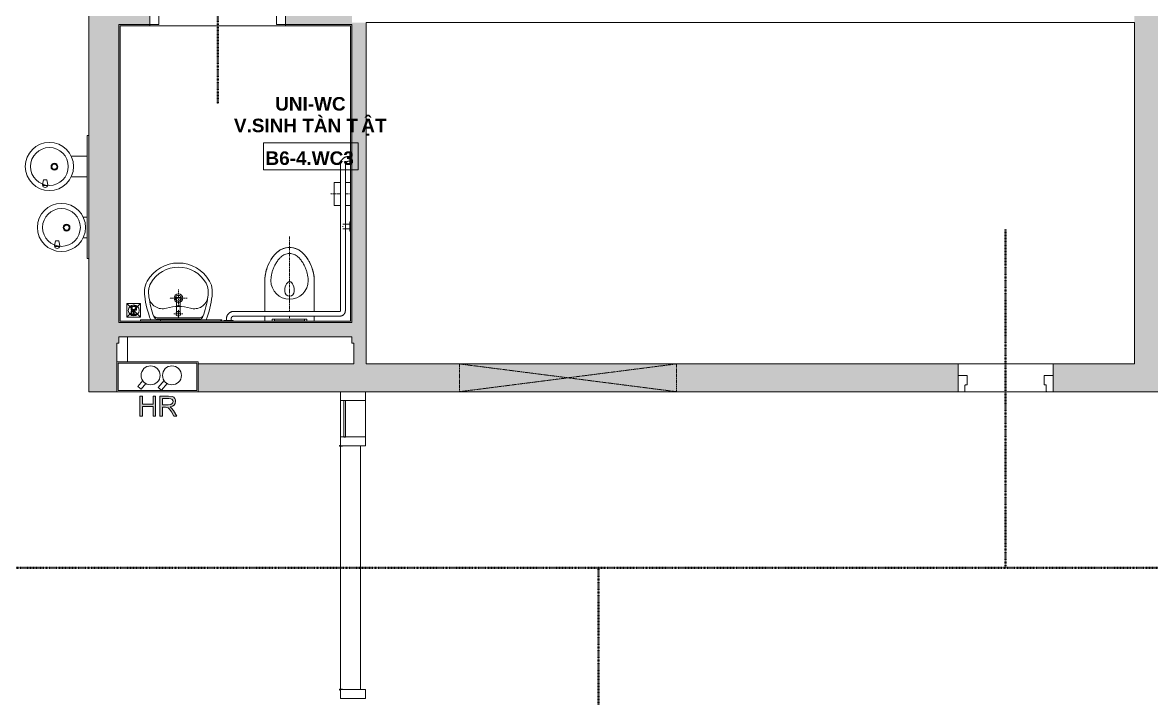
# Model space of a CAD drawing. Header units: millimetres. Extents: x -32790 to 17860, y 16874 to 75497.
# Drawn here: x -3865 to 4466, y 66447 to 71437 of the extents above; entities that cross this region are included whole.
import ezdxf

# ---------------------------------------------------------------- set-up
doc = ezdxf.new("R2010")
doc.units = ezdxf.units.MM
doc.linetypes.add('Dash', pattern=[6.35, 3.175, -3.175])
doc.linetypes.add('dash 1-1', pattern=[2, 1, -1])
for name, color, linetype, lineweight in [('A-AREA-IDEN', 2, 'Continuous', 9), ('A-DETL', 90, 'Continuous', 5), ('A-DETL-MBND', 5, 'Continuous', 5), ('A-DOOR', 31, 'Continuous', 5), ('A-DOOR-FRAM', 31, 'Continuous', 5), ('A-FLOR', 192, 'Continuous', 5), ('A-GLAZ', 151, 'Continuous', 5), ('A-GLAZ-CURT', 52, 'Continuous', 5), ('A-GLAZ-CWMG', 51, 'Continuous', 5), ('A-GLAZ-HDLN', 1, 'Dash', 5), ('A-WALL', 113, 'Continuous', 5), ('A-WALL-PATT', 111, 'Continuous', 5), ('P-SANR-FIXT', 6, 'Continuous', 5), ('P-SANR-FIXT-HDLN', 131, 'Dash', 5)]:
    doc.layers.add(name, color=color, linetype=linetype, lineweight=lineweight)
doc.styles.add('Arial_B', font='arialbd.ttf', dxfattribs={"height": 100})
doc.styles.add('Arial_B_1', font='arialbd.ttf', dxfattribs={"height": 100})

# ---------------------------------------------------------------- blocks, each defined once
blk = doc.blocks.new('System Panel - Glass 12mm-fire-12418112-4th Traffic Floor Plan - Pedestrian')
at = {"layer": 'A-GLAZ-CURT'}
for p, q in [((134.75, 38.5), (-134.75, 38.5)), ((-134.75, 38.5), (-134.75, 26.5)), ((-134.75, 26.5), (134.75, 26.5)), ((134.75, 26.5), (134.75, 38.5))]:
    blk.add_line(p, q, dxfattribs=at)
blk = doc.blocks.new('Rectangular Mullion - 185x65-11571923-4th Traffic Floor Plan - Pedestrian')
at = {"layer": 'A-GLAZ-CWMG'}
for p, q in [((-1519.9, 68647), (-1519.9, 68377.5)), ((-1334.9, 68377.5), (-1334.9, 68647))]:
    blk.add_line(p, q, dxfattribs=at)
blk = doc.blocks.new('LA - LAVABOR FOR DISABLE-8441216-4th Traffic Floor Plan - Pedestrian')
at = {"layer": 'P-SANR-FIXT', "color": 7}
for p, q in [((153.2, -15), (-153.2, -15)), ((153.2, -15), (-153.2, -15)), ((-130, -15), (130, -15))]:
    blk.add_line(p, q, dxfattribs=at)
for centre, radius in [((0, -55), 17.5), ((0, -170), 32), ((0, -170), 22)]:
    blk.add_circle(centre, radius, dxfattribs=at)
for centre, radius, start, end in [((446.9, -267.3), 700, 158.41344, 173.32353), ((446.9, -267.3), 700, 158.41998, 173.32353), ((447.2, -266.8), 670, 159.72123, 172.47984), ((-157.2, -56.2), 30, 90.8473, 160.78487), ((447.2, -266.8), 670, 159.72123, 160.78487), ((-153.2, -45), 30, 90, 159.72123), ((30.5, -12746.4), 12721.6, 90.13732, 90.8473), ((-30.5, -12746.5), 12721.7, 89.1527, 89.86268), ((153.2, -45), 30, 20.27877, 90), ((157.2, -56.2), 30, 19.21513, 89.1527), ((-447.2, -266.8), 670, 7.52016, 20.27877), ((-447.2, -266.8), 670, 19.21513, 20.27877), ((-446.9, -267.3), 700, 6.67647, 21.58656), ((-446.9, -267.3), 700, 6.67647, 21.58002), ((-117.9, -192.2), 100, 72.85118, 172.47984), ((0, 190), 300, 252.85118, 270), ((0, 190), 300, 270, 287.14882), ((117.9, -192.2), 100, 7.09983, 107.14882), ((0, -215), 250, 173.32353, 184.15344), ((0, -215), 250, 173.32353, 184.15344), ((-99.7, -222.2), 150, 184.15344, 209.85228), ((-99.7, -222.2), 150, 184.15344, 209.85228), ((0, -215), 220, 170.80833, 184.15344), ((-99.7, -222.2), 120, 184.15344, 209.85228), ((99.7, -222.2), 120, 330.14772, 355.84656), ((0, -215), 220, 355.84656, 9.19167), ((99.7, -222.2), 150, 330.14772, 355.84656), ((99.7, -222.2), 150, 330.14772, 355.84656), ((0, -215), 250, 355.84656, 6.67647), ((0, -215), 250, 355.84656, 6.67647), ((0, -165), 265, 209.85228, 269.99925), ((0, -165), 265, 209.85228, 269.99925), ((0, -165), 235, 209.85228, 269.99915), ((0, -165), 235, 270.00085, 330.14772), ((0, -165), 265, 270.00075, 330.14772), ((0, -165), 265, 270.00075, 330.14772)]:
    blk.add_arc(centre, radius, start, end, dxfattribs=at)
blk.add_ellipse((0, -112.6), major_axis=(-8.99, 0.06), ratio=0.074639, dxfattribs=at)
at = {"layer": 'P-SANR-FIXT-HDLN', "color": 7}
for p, q in [((32.7, -55), (-32.7, -55)), ((0, -22.3), (0, -87.7)), ((0, -233.9), (0, -106.1)), ((-63.7, -170), (64, -170))]:
    blk.add_line(p, q, dxfattribs=at)
blk = doc.blocks.new('DELABIE-FAUCET-DM - BASIN TAP AUTO-9922696-4th Traffic Floor Plan - Pedestrian')
at = {"layer": 'P-SANR-FIXT', "color": 7}
for p, q in [((-14.1, 120.1), (-14.1, 0)), ((14.1, 120.1), (-14.1, 120.1)), ((14.1, 0), (14.1, 120.1)), ((-14.1, 0), (14.1, 0))]:
    blk.add_line(p, q, dxfattribs=at)
blk = doc.blocks.new('Floor Drain-2D _SWA_ - FD-100-8441218-4th Traffic Floor Plan - Pedestrian')
at = {"layer": 'P-SANR-FIXT', "color": 7}
for p, q in [((-50, 50), (-18.6, 18.6)), ((-50, -50), (-50, 50)), ((-50, 50), (50, 50)), ((1.4, 1.4), (-50, -50)), ((-5.4, 18.6), (-31.8, 18.6)), ((-31.8, 18.6), (-31.8, -20.8)), ((-26.9, 2), (-26.9, 13.7)), ((-26.9, 13.7), (-5.4, 13.7)), ((-8.5, 2), (-26.9, 2)), ((-13.7, 13.7), (1.4, -1.4)), ((-8.5, -2.9), (-8.5, 2)), ((-5.4, 13.7), (-5.4, 18.6)), ((15, 18.6), (1.4, 18.6)), ((1.4, 18.6), (1.4, -20.8)), ((13.7, 13.7), (6.3, 6.3)), ((6.3, -15.8), (6.3, 13.7)), ((6.3, 13.7), (14.9, 13.7)), ((14.9, 13.7), (21.9, 12.9)), ((22, 18.1), (15, 18.6)), ((50, 50), (18.4, 18.4)), ((21.9, 12.9), (27, 8.6)), ((27.8, 15.2), (22, 18.1)), ((27, 8.6), (29.1, -0.8)), ((32.5, 8.5), (27.8, 15.2)), ((34, -0.8), (32.5, 8.5)), ((50, 50), (50, -50)), ((50, -50), (-50, -50)), ((-31.8, -20.8), (-26.9, -20.8)), ((-26.9, -20.8), (-26.9, -2.9)), ((-26.9, -2.9), (-8.5, -2.9)), ((1.4, -20.8), (15.6, -20.8)), ((6.3, -6.3), (15.7, -15.7)), ((15, -15.8), (6.3, -15.8)), ((21.4, -15.1), (15, -15.8)), ((15.6, -20.8), (22, -20.1)), ((20.3, -20.3), (50, -50)), ((25, -13.1), (21.4, -15.1)), ((22, -20.1), (26.7, -18.1)), ((28, -8.2), (25, -13.1)), ((26.7, -18.1), (30.3, -14.5)), ((29.1, -0.8), (28, -8.2)), ((30.3, -14.5), (33, -8.8)), ((33, -8.8), (34, -0.8))]:
    blk.add_line(p, q, dxfattribs=at)
blk.add_circle((0, 0), 40, dxfattribs=at)
blk = doc.blocks.new('TOTO-WC-WH - TOILET-8502088-4th Traffic Floor Plan - Pedestrian')
at = {"layer": 'P-SANR-FIXT', "color": 7}
for p, q in [((-182.5, 300), (-182.5, 73.1)), ((-182.5, 73.1), (-182.5, 300)), ((182.5, 73.1), (182.5, 300)), ((182.5, 73.1), (182.5, 300)), ((-182.5, 38.1), (-182.5, 0)), ((-182.5, 0), (-182.5, 38.1)), ((-110, 15), (-127.5, 15)), ((-127.5, 0), (-127.5, 15)), ((127.5, 15), (110, 15)), ((127.5, 15), (127.5, 0)), ((182.5, 0), (182.5, 38.1)), ((182.5, 0), (182.5, 38.1))]:
    blk.add_line(p, q, dxfattribs=at)
for centre, radius in [((0, 300), 137.5), ((0, 220.2), 35)]:
    blk.add_arc(centre, radius, 180, 0, dxfattribs=at)
for points, knots in [([(0, 545), (-8.6, 544.9), (-25, 543.5), (-43.9, 538), (-58, 531.9), (-68.1, 526.5), (-77.7, 520.3), (-89.9, 511.2), (-104, 498.3), (-119, 481), (-132.3, 462.4), (-143.9, 443.1), (-153.7, 423.7), (-164.7, 398.1), (-174.6, 366.9), (-181.2, 331.6), (-182.5, 310.1), (-182.5, 300)], [0, 0, 0, 0, 0.0625, 0.125, 0.15625, 0.1875, 0.21875, 0.25, 0.3125, 0.375, 0.4375, 0.5, 0.5625, 0.625, 0.75, 0.875, 1, 1, 1, 1]), ([(-182.5, 300), (-182.5, 338.1), (-163, 438.6), (-72.5, 545), (0, 545)], [0, 0, 0, 0, 0.3064, 0.6503698, 0.6503698, 0.6503698, 0.6503698]), ([(-137.5, 300), (-137.5, 311.9), (-135.8, 332), (-129, 361.7), (-121.4, 385), (-111, 409.1), (-97.6, 433.6), (-81.6, 456.1), (-65.1, 473.5), (-49.1, 485.8), (-34, 493.8), (-18.1, 498.8), (-6.3, 500), (0, 500)], [0, 0, 0, 0, 0.118249, 0.1773736, 0.2364981, 0.2956226, 0.3547471, 0.4138717, 0.4729962, 0.5173396, 0.561683, 0.6060264, 0.6503698, 0.6503698, 0.6503698, 0.6503698]), ([(182.5, 300), (182.5, 310.1), (181.2, 331.6), (174.6, 366.9), (164.7, 398.1), (153.7, 423.7), (143.9, 443.1), (132.3, 462.4), (119, 481), (104, 498.3), (89.9, 511.2), (77.7, 520.3), (68.1, 526.5), (58, 531.9), (43.9, 538), (25, 543.5), (8.6, 544.9), (0, 545)], [0, 0, 0, 0, 0.125, 0.25, 0.375, 0.4375, 0.5, 0.5625, 0.625, 0.6875, 0.75, 0.78125, 0.8125, 0.84375, 0.875, 0.9375, 1, 1, 1, 1]), ([(182.5, 300), (182.5, 338.1), (163, 438.6), (72.5, 545), (0, 545)], [0, 0, 0, 0, 0.3064, 0.6503698, 0.6503698, 0.6503698, 0.6503698]), ([(137.5, 300), (137.5, 311.9), (135.8, 332), (129, 361.7), (121.4, 385), (111, 409.1), (97.6, 433.6), (81.6, 456.1), (65.1, 473.5), (49.1, 485.8), (34, 493.8), (18.1, 498.8), (6.3, 500), (0, 500)], [0, 0, 0, 0, 0.118249, 0.1773736, 0.2364981, 0.2956226, 0.3547471, 0.4138717, 0.4729962, 0.5173396, 0.561683, 0.6060264, 0.6503698, 0.6503698, 0.6503698, 0.6503698]), ([(-35, 220.2), (-36, 233.8), (-30.7, 267.6), (-12.3, 292), (0, 292)], [0, 0, 0, 0, 0.0856719, 0.1699366, 0.1699366, 0.1699366, 0.1699366]), ([(35, 220.2), (36, 233.8), (30.7, 267.6), (12.3, 292), (0, 292)], [0, 0, 0, 0, 0.0856719, 0.1699366, 0.1699366, 0.1699366, 0.1699366])]:
    blk.add_open_spline(points, degree=3, knots=knots, dxfattribs=at)
at = {"layer": 'P-SANR-FIXT-HDLN', "color": 7}
for p, q in [((0, 625), (0, 73.1)), ((0, 38.1), (0, 15)), ((0, 4), (0, 0))]:
    blk.add_line(p, q, dxfattribs=at)
blk = doc.blocks.new('WATER FOUNTAIN - cho uong nuoc-8502076-4th Traffic Floor Plan - Pedestrian')
at = {"layer": 'P-SANR-FIXT', "color": 7}
for p, q in [((-12.7, 476.1), (-12.7, -431.1)), ((0, 476.1), (-12.7, 476.1)), ((-131.5, 323.7), (-12.7, 323.7)), ((-131.5, 171.3), (-12.7, 171.3)), ((-336.6, 149.5), (-342.9, 111.4)), ((-342.9, 111.4), (-336.6, 106.4)), ((-311.2, 149.5), (-336.6, 149.5)), ((-336.6, 106.4), (-311.2, 106.4)), ((-304.8, 111.4), (-311.2, 149.5)), ((-311.2, 106.4), (-304.8, 111.4)), ((-42.6, -126.3), (-12.7, -126.3)), ((-247.6, -300.5), (-254, -338.6)), ((-222.3, -300.5), (-247.6, -300.5)), ((-215.9, -338.6), (-222.3, -300.5)), ((-42.6, -278.7), (-12.7, -278.7)), ((-254, -338.6), (-247.6, -343.6)), ((-247.6, -343.6), (-222.3, -343.6)), ((-222.3, -343.6), (-215.9, -338.6)), ((-12.7, -431.1), (0, -431.1))]:
    blk.add_line(p, q, dxfattribs=at)
for centre, radius in [((-292.1, 247.5), 177.8), ((-292.1, 247.5), 139.7), ((-254.7, 246), 25.4), ((-254.7, 246), 19.1), ((-203.2, -202.5), 177.8), ((-203.2, -202.5), 139.7), ((-165.8, -204), 25.4), ((-165.8, -204), 19.1)]:
    blk.add_circle(centre, radius, dxfattribs=at)
for centre in [(-323.9, 111.4), (-234.9, -338.6)]:
    blk.add_arc(centre, 19.1, 180.00117, 359.99883, dxfattribs=at)
blk = doc.blocks.new('DP3-D301 - DP3-D301-9167286-4th Traffic Floor Plan - Pedestrian')
at = {"layer": 'A-DOOR'}
for p, q in [((447, 63.1), (447, 44.1)), ((447, 44.1), (450, 44.1)), ((450, 44.1), (450, 58.5))]:
    blk.add_line(p, q, dxfattribs=at)
for centre, radius, start, end in [((450, 63.1), 3, 290.67889, 180), ((450, 63.1), 3, 48.00647, 121.33621), ((450, 63.1), 3, 48.00647, 121.33621), ((450, 63.1), 3, 48.00647, 121.33621), ((450, 63.1), 3, 48.00647, 121.33621), ((450, 63.1), 3, 48.00647, 121.33621), ((450, 63.1), 3, 48.00647, 121.33621), ((450, 63.1), 3, 48.00647, 121.33621), ((452.2, 58.4), 2.19, 120.92467, 176.93383)]:
    blk.add_arc(centre, radius, start, end, dxfattribs=at)
at = {"layer": 'A-DOOR-FRAM'}
for p, q in [((-450, 60), (-500, 60)), ((-450, 10), (-450, 60)), ((-435, 10), (-450, 10)), ((-435, -60), (-435, 10)), ((450, 10), (435, 10)), ((435, 10), (435, -60)), ((450, 44.1), (450, 10)), ((500, 60), (450.7, 60)), ((-500, -60), (-435, -60)), ((435, -60), (500, -60))]:
    blk.add_line(p, q, dxfattribs=at)
blk = doc.blocks.new('TOTO-FLUSH PANEL - MB005DG-9765370-4th Traffic Floor Plan - Pedestrian')
at = {"layer": 'P-SANR-FIXT', "color": 7}
for p, q in [((-110, 11), (110, 11)), ((-110, 11), (-110, 0)), ((110, 0), (110, 11)), ((110, 0), (-110, 0))]:
    blk.add_line(p, q, dxfattribs=at)
blk = doc.blocks.new('Mirror1 - Type 2-11122859-4th Traffic Floor Plan - Pedestrian')
at = {"layer": 'P-SANR-FIXT'}
h = blk.add_hatch(dxfattribs=at)
h.set_pattern_fill('FP_19', color=256, style=0, pattern_type=2)
h.set_pattern_definition([(45, (2819.94, -69227), (84.19025, 308.69666), [396.875, -79.375, 1.676, -77.699])])
h.paths.add_polyline_path([(-175, 5), (425, 5), (425, 15), (-175, 15)])
at = {"layer": 'P-SANR-FIXT', "color": 7}
for p, q in [((425, 15), (-175, 15)), ((-175, 15), (-175, 5)), ((-175, 5), (425, 5)), ((425, 5), (425, 15))]:
    blk.add_line(p, q, dxfattribs=at)
blk = doc.blocks.new('GRAB RAIL - Grab Rail - L-8502074-4th Traffic Floor Plan - Pedestrian')
at = {"layer": 'P-SANR-FIXT', "color": 7}
for p, q in [((38.1, -77.5), (38.1, -1160)), ((73.1, -1160), (73.1, -77.5)), ((860, -38.1), (77.5, -38.1)), ((77.5, -73.1), (860, -73.1)), ((865, 0), (865, -5)), ((865, -5), (935, -5)), ((880.6, -5), (880.6, -17.5)), ((915.6, -17.5), (915.6, -5)), ((935, -5), (935, 0)), ((5, -665), (0, -665)), ((5, -735), (5, -665)), ((0, -735), (5, -735)), ((57.5, -682.5), (5, -682.5)), ((5, -717.5), (57.5, -717.5)), ((57.5, -701.9), (57.5, -698.1)), ((5, -1165), (0, -1165)), ((5, -1235), (5, -1165)), ((0, -1235), (5, -1235)), ((17.5, -1180.6), (5, -1180.6)), ((5, -1215.6), (17.5, -1215.6))]:
    blk.add_line(p, q, dxfattribs=at)
at = {"layer": 'P-SANR-FIXT', "color": 7, "flags": 128}
for points in [[(77.5, -38.1), (76, -38.1), (74.4, -38.2), (72.8, -38.4), (71.3, -38.6), (69.7, -38.9), (68.2, -39.2), (66.6, -39.7), (65.1, -40.1), (63.7, -40.6), (62.2, -41.2), (60.7, -41.9), (59.3, -42.6), (58, -43.3), (56.6, -44.1), (55.3, -45), (54, -45.9), (52.8, -46.9), (51.5, -47.9), (50.4, -49), (49.3, -50.1), (48.2, -51.2), (47.2, -52.4), (46.2, -53.7), (45.2, -54.9), (44.4, -56.2), (43.5, -57.6), (42.8, -59), (42.1, -60.4), (41.4, -61.8), (40.8, -63.3), (40.3, -64.7), (39.8, -66.2), (39.3, -67.8), (39, -69.3), (38.7, -70.8), (38.5, -72.4), (38.3, -74), (38.2, -75.5), (38.1, -77.1), (38.1, -77.5)], [(73.1, -77.5), (73.1, -77.4), (73.1, -77.2), (73.1, -77), (73.2, -76.8), (73.2, -76.7), (73.2, -76.5), (73.3, -76.3), (73.3, -76.1), (73.4, -76), (73.5, -75.8), (73.5, -75.7), (73.6, -75.5), (73.7, -75.3), (73.8, -75.2), (73.9, -75), (74, -74.9), (74.1, -74.8), (74.2, -74.6), (74.3, -74.5), (74.5, -74.4), (74.6, -74.2), (74.7, -74.1), (74.9, -74), (75, -73.9), (75.2, -73.8), (75.3, -73.7), (75.5, -73.6), (75.6, -73.6), (75.8, -73.5), (75.9, -73.4), (76.1, -73.4), (76.3, -73.3), (76.4, -73.3), (76.6, -73.2), (76.8, -73.2), (77, -73.2), (77.1, -73.1), (77.3, -73.1), (77.5, -73.1), (77.5, -73.1)], [(880.6, -17.5), (880.6, -18.3), (880.5, -19.1), (880.5, -20), (880.4, -20.8), (880.2, -21.6), (880, -22.4), (879.8, -23.2), (879.6, -24), (879.3, -24.8), (879, -25.5), (878.7, -26.3), (878.3, -27), (877.9, -27.7), (877.5, -28.5), (877, -29.1), (876.5, -29.8), (876, -30.5), (875.5, -31.1), (874.9, -31.7), (874.4, -32.3), (873.8, -32.9), (873.1, -33.4), (872.5, -33.9), (871.8, -34.4), (871.1, -34.8), (870.4, -35.3), (869.7, -35.7), (869, -36.1), (868.2, -36.4), (867.5, -36.7), (866.7, -37), (865.9, -37.3), (865.1, -37.5), (864.3, -37.7), (863.5, -37.8), (862.7, -37.9), (861.9, -38), (861, -38.1), (860.2, -38.1), (860, -38.1)], [(860, -73.1), (862.2, -73.1), (864.4, -72.9), (866.7, -72.7), (868.9, -72.4), (871, -72), (873.2, -71.5), (875.4, -70.9), (877.5, -70.3), (879.6, -69.6), (881.7, -68.7), (883.7, -67.8), (885.7, -66.8), (887.6, -65.8), (889.5, -64.6), (891.4, -63.4), (893.2, -62.1), (895, -60.7), (896.7, -59.3), (898.3, -57.8), (899.9, -56.2), (901.4, -54.6), (902.9, -52.9), (904.2, -51.2), (905.6, -49.4), (906.8, -47.5), (908, -45.7), (909.1, -43.7), (910.1, -41.7), (911, -39.7), (911.8, -37.7), (912.6, -35.6), (913.3, -33.4), (913.9, -31.3), (914.4, -29.1), (914.8, -27), (915.1, -24.8), (915.4, -22.5), (915.5, -20.3), (915.6, -18.1), (915.6, -17.5)], [(38.1, -1160), (38.1, -1160.8), (38, -1161.6), (38, -1162.5), (37.9, -1163.3), (37.7, -1164.1), (37.5, -1164.9), (37.3, -1165.7), (37.1, -1166.5), (36.8, -1167.3), (36.5, -1168), (36.2, -1168.8), (35.8, -1169.5), (35.4, -1170.2), (35, -1171), (34.5, -1171.6), (34, -1172.3), (33.5, -1173), (33, -1173.6), (32.4, -1174.2), (31.9, -1174.8), (31.3, -1175.4), (30.6, -1175.9), (30, -1176.4), (29.3, -1176.9), (28.6, -1177.3), (27.9, -1177.8), (27.2, -1178.2), (26.5, -1178.6), (25.7, -1178.9), (25, -1179.2), (24.2, -1179.5), (23.4, -1179.8), (22.6, -1180), (21.8, -1180.2), (21, -1180.3), (20.2, -1180.4), (19.4, -1180.5), (18.5, -1180.6), (17.7, -1180.6), (17.5, -1180.6)], [(17.5, -1215.6), (19.7, -1215.6), (21.9, -1215.4), (24.2, -1215.2), (26.4, -1214.9), (28.5, -1214.5), (30.7, -1214), (32.9, -1213.4), (35, -1212.8), (37.1, -1212.1), (39.2, -1211.2), (41.2, -1210.3), (43.2, -1209.3), (45.1, -1208.3), (47, -1207.1), (48.9, -1205.9), (50.7, -1204.6), (52.5, -1203.2), (54.2, -1201.8), (55.8, -1200.3), (57.4, -1198.7), (58.9, -1197.1), (60.4, -1195.4), (61.7, -1193.7), (63.1, -1191.9), (64.3, -1190), (65.5, -1188.2), (66.6, -1186.2), (67.6, -1184.2), (68.5, -1182.2), (69.3, -1180.2), (70.1, -1178.1), (70.8, -1175.9), (71.4, -1173.8), (71.9, -1171.6), (72.3, -1169.5), (72.6, -1167.3), (72.9, -1165), (73, -1162.8), (73.1, -1160.6), (73.1, -1160)]]:
    blk.add_lwpolyline(points, dxfattribs=at)
blk = doc.blocks.new('TOILET PAPER DISPENSER - DS708PAS-V33-4th Traffic Floor Plan - Pedestrian')
at = {"layer": 'P-SANR-FIXT', "color": 7}
for p, q in [((-85, 0), (-85, -38.2)), ((-85, -38.2), (-85, 0)), ((-85, -73.1), (-85, -120)), ((-85, -120), (-85, -73.1)), ((85, -38.1), (85, 0)), ((85, 0), (85, -38.1)), ((85, -120), (85, -73.1)), ((85, -73.1), (85, -120)), ((-85, -120), (85, -120)), ((85, -120), (-85, -120))]:
    blk.add_line(p, q, dxfattribs=at)
at = {"layer": 'P-SANR-FIXT-HDLN', "color": 7}
for p, q in [((0, 0), (0, -38.1)), ((0, -73.1), (0, -150))]:
    blk.add_line(p, q, dxfattribs=at)
blk = doc.blocks.new('HR AM TUONG 12 - HR-11245543-4th Traffic Floor Plan - Pedestrian')
at = {"layer": 'P-SANR-FIXT'}
h = blk.add_hatch(color=256, dxfattribs=at)
h.paths.add_polyline_path([(106.1, 282.1), (87.6, 282.1), (87.6, 217.5), (65.4, 217.5), (54.7, 218.2), (45.9, 221.7), (36.1, 231.3), (21.2, 253.2), (3, 282.1), (-18.4, 282.1), (6.2, 242.1), (22.2, 222.3), (31.7, 215.2), (13.3, 210.2), (0.7, 201.5), (-7, 188.1), (-9.3, 174.9), (-7.8, 163.2), (-3.2, 152.5), (3.8, 143.9), (12.9, 138.4), (42.5, 134.4), (106.1, 134.4), (106.1, 217.5)])
h.paths.add_polyline_path([(87.6, 199.1), (87.6, 152.9), (41.7, 152.9), (25.9, 155), (17, 159.3), (11.1, 166.5), (9.2, 175.6), (13.5, 188.2), (25.9, 196.5), (46.3, 199.1), (65.4, 199.1)])
blk.add_hatch(color=256, dxfattribs=at).paths.add_polyline_path([(138.4, 282.1), (138.4, 134.4), (156.9, 134.4), (156.9, 194.4), (235.3, 194.4), (235.3, 134.4), (253.8, 134.4), (253.8, 282.1), (235.3, 282.1), (235.3, 212.9), (156.9, 212.9), (156.9, 282.1)])
at = {"layer": 'P-SANR-FIXT', "color": 7}
for p, q in [((3, 282.1), (-18.4, 282.1)), ((-18.4, 282.1), (6.2, 242.1)), ((22.2, 251.5), (3, 282.1)), ((36.1, 231.3), (22.2, 251.5)), ((106.1, 282.1), (87.6, 282.1)), ((87.6, 282.1), (87.6, 217.5)), ((106.1, 134.4), (106.1, 282.1)), ((156.9, 282.1), (138.4, 282.1)), ((138.4, 282.1), (138.4, 134.4)), ((156.9, 212.9), (156.9, 282.1)), ((253.8, 282.1), (235.3, 282.1)), ((235.3, 282.1), (235.3, 212.9)), ((253.8, 134.4), (253.8, 282.1)), ((-6.8, 189.4), (-9.3, 174.9)), ((-9.3, 174.9), (-7.8, 163.2)), ((0.7, 201.5), (-6.8, 189.4)), ((13.5, 210.3), (0.7, 201.5)), ((6.2, 242.1), (21.2, 223.1)), ((9.2, 175.6), (13.3, 188.1)), ((11.1, 166.5), (9.2, 175.6)), ((13.3, 188.1), (25.3, 196.4)), ((31.7, 215.2), (13.5, 210.3)), ((21.2, 223.1), (31.7, 215.2)), ((25.3, 196.4), (46.3, 199.1)), ((45.9, 221.7), (36.1, 231.3)), ((54.7, 218.2), (45.9, 221.7)), ((46.3, 199.1), (87.6, 199.1)), ((65.4, 217.5), (54.7, 218.2)), ((87.6, 217.5), (65.4, 217.5)), ((87.6, 199.1), (87.6, 152.9)), ((235.3, 212.9), (156.9, 212.9)), ((156.9, 134.4), (156.9, 194.4)), ((156.9, 194.4), (235.3, 194.4)), ((235.3, 194.4), (235.3, 134.4)), ((-175, 102.5), (-175, -117.5)), ((-175, 102.5), (425, 102.5)), ((-175, -117.5), (-175, 102.5)), ((-165, -107.5), (-165, 92.5)), ((-165, 92.5), (415, 92.5)), ((-7.8, 163.2), (-3.2, 152.5)), ((-3.2, 152.5), (3.8, 143.9)), ((3.8, 143.9), (12.9, 138.4)), ((17, 159.3), (11.1, 166.5)), ((12.9, 138.4), (42.5, 134.4)), ((27.1, 154.5), (17, 159.3)), ((41.7, 152.9), (27.1, 154.5)), ((87.6, 152.9), (41.7, 152.9)), ((42.5, 134.4), (106.1, 134.4)), ((54.1, 41.8), (95.1, 91.2)), ((118.2, 72), (95.1, 91.2)), ((138.4, 134.4), (156.9, 134.4)), ((235.3, 134.4), (253.8, 134.4)), ((415, 92.5), (415, -107.5)), ((425, -117.5), (425, 102.5)), ((425, 102.5), (425, -117.5)), ((75.8, 20.9), (118.2, 72)), ((211.6, 41.8), (245.9, 83.1)), ((233.3, 20.9), (269, 64)), ((269, 64), (245.9, 83.1)), ((-175, -117.5), (425, -117.5)), ((425, -117.5), (-175, -117.5)), ((415, -107.5), (-165, -107.5))]:
    blk.add_line(p, q, dxfattribs=at)
for centre in [(17.6, -18), (175.1, -18)]:
    blk.add_circle(centre, 70, dxfattribs=at)
blk = doc.blocks.new('TWOG-LOUVER - Louver Window - 1600X1250-11406058-4th Traffic Floor Plan - Pedestrian')
at = {"layer": 'A-GLAZ-HDLN'}
for p, q in [((800, 102.5), (-800, -102.5)), ((-800, 102.5), (800, -102.5)), ((-800, -102.5), (-800, 102.5)), ((-800, 102.5), (800, 102.5)), ((800, 102.5), (800, -102.5)), ((800, -102.5), (-800, -102.5))]:
    blk.add_line(p, q, dxfattribs=at)
blk = doc.blocks.new('DP3-DF602-curtain - DP3-DF602-12112410-4th Traffic Floor Plan - Pedestrian')
at = {"layer": 'A-DOOR'}
for p, q in [((-897, 16), (-900, 16)), ((-900, 16), (-900, 1.6)), ((-897, -3), (-897, 16)), ((897, 16), (897, -3)), ((900, 16), (897, 16)), ((900, 1.6), (900, 16))]:
    blk.add_line(p, q, dxfattribs=at)
for centre, radius, start, end in [((-902.2, 1.7), 2.19, 300.92467, 356.93383), ((902.2, 1.7), 2.19, 183.06617, 239.07533), ((-900, -3), 3, 110.67889, 360), ((-900, -3), 3, 228.00647, 301.33621), ((-900, -3), 3, 228.00647, 301.33621), ((-900, -3), 3, 228.00647, 301.33621), ((-900, -3), 3, 228.00647, 301.33621), ((-900, -3), 3, 228.00647, 301.33621), ((-900, -3), 3, 228.00647, 301.33621), ((-900, -3), 3, 228.00647, 301.33621), ((900, -3), 3, 180, 69.32111), ((900, -3), 3, 238.66379, 311.99353), ((900, -3), 3, 238.66379, 311.99353), ((900, -3), 3, 238.66379, 311.99353), ((900, -3), 3, 238.66379, 311.99353), ((900, -3), 3, 238.66379, 311.99353), ((900, -3), 3, 238.66379, 311.99353), ((900, -3), 3, 238.66379, 311.99353)]:
    blk.add_arc(centre, radius, start, end, dxfattribs=at)
blk = doc.blocks.new('Rectangular Mullion - 185x65-11415718-4th Traffic Floor Plan - Pedestrian')
at = {"layer": 'A-GLAZ-CWMG'}
for p, q in [((-32.5, 0), (31.7, 0)), ((-32.5, -185), (-32.5, 0)), ((32.5, -16), (32.5, -185)), ((32.5, -185), (-32.5, -185))]:
    blk.add_line(p, q, dxfattribs=at)
blk = doc.blocks.new('Rectangular Mullion - 185x65-V36-4th Traffic Floor Plan - Pedestrian')
at = {"layer": 'A-GLAZ-CWMG'}
for p, q in [((-31.7, 0), (32.5, 0)), ((32.5, 0), (32.5, -185)), ((-32.5, -185), (-32.5, -16)), ((32.5, -185), (-32.5, -185))]:
    blk.add_line(p, q, dxfattribs=at)
blk = doc.blocks.new('Rectangular Mullion - 185x65-11403491-4th Traffic Floor Plan - Pedestrian')
at = {"layer": 'A-GLAZ-CWMG'}
for p, q in [((-65, 0), (-65, -185)), ((0, 0), (-65, 0)), ((0, -185), (0, 0)), ((-65, -185), (0, -185))]:
    blk.add_line(p, q, dxfattribs=at)
blk = doc.blocks.new('DP4-D101 - DP4-D101-12537075-4th Traffic Floor Plan - Pedestrian')
at = {"layer": 'A-DOOR'}
for p, q in [((-347, 17.5), (-288, 17.5)), ((-285, 14.5), (-285, -49.5)), ((285, -49.5), (285, 14.5)), ((288, 17.5), (347, 17.5)), ((-300, -55.5), (-300, -99.5)), ((-288, -52.5), (-297, -52.5)), ((297, -52.5), (288, -52.5)), ((300, -99.5), (300, -55.5)), ((-303, -102.5), (-347, -102.5)), ((347, -102.5), (303, -102.5))]:
    blk.add_line(p, q, dxfattribs=at)
for centre, start, end in [((-347, 14.5), 90, 180), ((-347, 14.5), 90, 180), ((-288, 14.5), 0, 90), ((-288, 14.5), 0, 90), ((288, 14.5), 90, 180), ((288, 14.5), 90, 180), ((347, 14.5), 0, 90), ((347, 14.5), 0, 90), ((-297, -55.5), 90, 180), ((-288, -49.5), 270, 0), ((-288, -49.5), 270, 0), ((288, -49.5), 180, 270), ((288, -49.5), 180, 270), ((297, -55.5), 0, 90), ((-347, -99.5), 179.96388, 270), ((-347, -99.5), 179.96388, 218.55079), ((-347, -99.5), 231.41309, 270), ((-303, -99.5), 270, 359.99999), ((-303, -99.5), 270, 0), ((303, -99.5), 180.00001, 270), ((303, -99.5), 180, 270), ((347, -99.5), 270, 0.03612), ((347, -99.5), 270, 308.58691), ((347, -99.5), 321.44921, 0.03612)]:
    blk.add_arc(centre, 3, start, end, dxfattribs=at)
blk = doc.blocks.new('Room Tag - Room Tag-8377849-4th Traffic Floor Plan - Pedestrian')
at = {"layer": 'A-AREA-IDEN'}
for p, q in [((-7, -0.80625), (-7, -4.80625)), ((-7, -0.80625), (7, -0.80625)), ((7, -0.80625), (7, -4.80625)), ((-7, -4.80625), (7, -4.80625))]:
    blk.add_line(p, q, dxfattribs=at)

msp = doc.modelspace()

# ---------------------------------------------------------------- hatches: boundary and pattern name
at = {"layer": 'A-WALL-PATT'}
for points in [[(4545.1, 68712), (4545.1, 71832), (4340.1, 71832), (4340.1, 68712)], [(-3349, 69069.5), (-3154.9, 69069.5), (-3154.9, 71542), (-3374.9, 71542), (-3374.9, 69069.5)], [(-3144.9, 69222), (-3144.9, 71412), (-3154.9, 71412), (-3154.9, 69222)], [(-1434.9, 69232), (-1434.9, 71412), (-1444.9, 71412), (-1444.9, 69232)], [(-1329.9, 69069.5), (-1329.9, 71437), (-1434.9, 71437), (-1434.9, 69069.5), (-1419.9, 69069.5)], [(-3144.9, 69222), (-1434.9, 69222), (-1434.9, 69232), (-3144.9, 69232)], [(-1614.6, 69117), (-1434.9, 69117), (-1434.9, 69222), (-3154.9, 69222), (-3154.9, 69117), (-2192.8, 69117)], [(-3374.9, 68712), (-3169.9, 68712), (-3169.9, 69069.5), (-3374.9, 69069.5), (-3374.9, 68917)], [(-1419.9, 68917), (-1329.9, 68917), (-1329.9, 69069.5), (-1419.9, 69069.5), (-1419.9, 69044.1)]]:
    msp.add_hatch(color=256, dxfattribs=at).paths.add_polyline_path(points)
h = msp.add_hatch(color=256, dxfattribs=at)
h.paths.add_polyline_path([(-1434.9, 71422), (-1434.9, 71542), (-1924.9, 71542), (-1924.9, 71422), (-1614.6, 71422)])
h.paths.add_polyline_path([(-2924.9, 71422), (-2924.9, 71542), (-3154.9, 71542), (-3154.9, 71422)])
h = msp.add_hatch(color=256, dxfattribs=at)
h.paths.add_polyline_path([(-1924.9, 71412), (-1434.9, 71412), (-1434.9, 71422), (-1924.9, 71422)])
h.paths.add_polyline_path([(-3154.9, 71412), (-2924.9, 71412), (-2924.9, 71422), (-3154.9, 71422)])
h = msp.add_hatch(color=256, dxfattribs=at)
h.paths.add_polyline_path([(-2192.8, 68712), (3040.1, 68712), (3040.1, 68917), (-2569.9, 68917), (-2569.9, 68712)])
h.paths.add_polyline_path([(3740.1, 68712), (4340.1, 68712), (4340.1, 68917), (3740.1, 68917)])

# ---------------------------------------------------------------- linework, layer by layer
at = {"layer": 'A-DETL', "linetype": 'dash 1-1', "lineweight": 40}
for p, q in [((-2424.9, 70837.2), (-2424.9, 74237.2)), ((3390.1, 69912.5), (3390.1, 67412.5)), ((12933.1, 67412.5), (-22919.9, 67412.5)), ((385.1, 32504), (385.1, 67412.5))]:
    msp.add_line(p, q, dxfattribs=at)
at = {"layer": 'A-DETL-MBND'}
for p, q in [((-3089.9, 68932), (-3089.9, 69117)), ((3740.1, 68917), (3040.1, 68917))]:
    msp.add_line(p, q, dxfattribs=at)
at = {"layer": 'A-FLOR'}
for p, q in [((-2924.9, 71412), (-1924.9, 71412)), ((3740.1, 68917), (3040.1, 68917)), ((3043.1, 68712), (3040.1, 68712)), ((3693.1, 68712), (3087.1, 68712)), ((3740.1, 68712), (3737.1, 68712)), ((-1519.9, 66515.5), (-1519.9, 68309.5)), ((-1369.9, 68312.5), (-1369.9, 66512.5))]:
    msp.add_line(p, q, dxfattribs=at)
at = {"layer": 'A-WALL', "lineweight": 15}
for p, q in [((-3374.9, 71542), (-3374.9, 68712)), ((-2924.9, 71412), (-2924.9, 71542)), ((-1924.9, 71542), (-1924.9, 71412)), ((-3154.9, 71422), (-2924.9, 71422)), ((-3154.9, 69222), (-3154.9, 71422)), ((-3144.9, 71412), (-2924.9, 71412)), ((-3144.9, 69232), (-3144.9, 71412)), ((-1924.9, 71422), (-1434.9, 71422)), ((-1924.9, 71412), (-1444.9, 71412)), ((-1444.9, 71412), (-1444.9, 69232)), ((-1434.9, 71422), (-1434.9, 69222)), ((-1329.9, 71437), (4340.1, 71437)), ((-1329.9, 68917), (-1329.9, 71437)), ((4340.1, 71437), (4340.1, 68917)), ((-2994.9, 69232), (-3144.9, 69232)), ((-1444.9, 69232), (-2394.9, 69232)), ((-1434.9, 69222), (-3154.9, 69222)), ((-3169.9, 68932), (-3169.9, 69069.5)), ((-3169.9, 69069.5), (-3154.9, 69069.5)), ((-3154.9, 69117), (-1434.9, 69117)), ((-3154.9, 69069.5), (-3154.9, 69117)), ((-1434.9, 69117), (-1434.9, 69069.5)), ((-1434.9, 69069.5), (-1419.9, 69069.5)), ((-1419.9, 69069.5), (-1419.9, 68917)), ((-1419.9, 68917), (-2569.9, 68917)), ((3040.1, 68917), (-1329.9, 68917)), ((3040.1, 68712), (3040.1, 68917)), ((4340.1, 68917), (3740.1, 68917)), ((3740.1, 68917), (3740.1, 68712)), ((-3374.9, 68712), (-3169.9, 68712)), ((-2569.9, 68712), (3040.1, 68712)), ((3740.1, 68712), (4645.1, 68712))]:
    msp.add_line(p, q, dxfattribs=at)

# ---------------------------------------------------------------- block references
at = {"layer": 'A-AREA-IDEN', "xscale": 49.99999999999998, "yscale": 49.99999999999998, "zscale": 49.99999999999998}
msp.add_blockref('Room Tag - Room Tag-8377849-4th Traffic Floor Plan - Pedestrian', (-1737.9, 70589.8), dxfattribs=at)
at = {"layer": 'A-DOOR'}
msp.add_blockref('DP4-D101 - DP4-D101-12537075-4th Traffic Floor Plan - Pedestrian', (3390.1, 68814.5), dxfattribs=at)
at = {"layer": 'A-DOOR', "rotation": 270.0000000000001}
msp.add_blockref('DP3-DF602-curtain - DP3-DF602-12112410-4th Traffic Floor Plan - Pedestrian', (-1519.9, 67412.5), dxfattribs=at)
at = {"layer": 'A-DOOR-FRAM'}
msp.add_blockref('DP3-D301 - DP3-D301-9167286-4th Traffic Floor Plan - Pedestrian', (-2424.9, 71482), dxfattribs=at)
at = {"layer": 'A-GLAZ'}
msp.add_blockref('TWOG-LOUVER - Louver Window - 1600X1250-11406058-4th Traffic Floor Plan - Pedestrian', (160, 68814.5), dxfattribs=at)
at = {"layer": 'A-GLAZ-CURT', "rotation": 270.0000000000001}
msp.add_blockref('System Panel - Glass 12mm-fire-12418112-4th Traffic Floor Plan - Pedestrian', (-1519.9, 68512.2), dxfattribs=at)
at = {"layer": 'A-GLAZ-CWMG', "rotation": 90.00000000000011}
msp.add_blockref('Rectangular Mullion - 185x65-11403491-4th Traffic Floor Plan - Pedestrian', (-1519.9, 68712), dxfattribs=at)
at = {"layer": 'A-GLAZ-CWMG'}
msp.add_blockref('Rectangular Mullion - 185x65-11571923-4th Traffic Floor Plan - Pedestrian', (0, 0), dxfattribs=at)
at = {"layer": 'A-GLAZ-CWMG', "extrusion": (0, 0, -1), "rotation": 269.9999999999999}
for name, p in [('Rectangular Mullion - 185x65-11415718-4th Traffic Floor Plan - Pedestrian', (1519.9, 68345)), ('Rectangular Mullion - 185x65-V36-4th Traffic Floor Plan - Pedestrian', (1519.9, 66480))]:
    msp.add_blockref(name, p, dxfattribs=at)
at = {"layer": 'P-SANR-FIXT', "color": 7}
for name, p in [('WATER FOUNTAIN - cho uong nuoc-8502076-4th Traffic Floor Plan - Pedestrian', (-3374.9, 70127)), ('TOTO-WC-WH - TOILET-8502088-4th Traffic Floor Plan - Pedestrian', (-1894.9, 69232)), ('DELABIE-FAUCET-DM - BASIN TAP AUTO-9922696-4th Traffic Floor Plan - Pedestrian', (-2715, 69287.6)), ('Mirror1 - Type 2-11122859-4th Traffic Floor Plan - Pedestrian', (-2819.9, 69227))]:
    msp.add_blockref(name, p, dxfattribs=at)
for name, p, rotation in [('GRAB RAIL - Grab Rail - L-8502074-4th Traffic Floor Plan - Pedestrian', (-1444.9, 69232), 179.9999832695217), ('TOILET PAPER DISPENSER - DS708PAS-V33-4th Traffic Floor Plan - Pedestrian', (-1444.9, 70172), 269.9999999999997), ('LA - LAVABOR FOR DISABLE-8441216-4th Traffic Floor Plan - Pedestrian', (-2715, 69232), 180), ('Floor Drain-2D _SWA_ - FD-100-8441218-4th Traffic Floor Plan - Pedestrian', (-3044.9, 69312), 89.99999407437193), ('TOTO-FLUSH PANEL - MB005DG-9765370-4th Traffic Floor Plan - Pedestrian', (-1894.9, 69247), 180), ('HR AM TUONG 12 - HR-11245543-4th Traffic Floor Plan - Pedestrian', (-2744.9, 68814.5), 180)]:
    msp.add_blockref(name, p, dxfattribs=dict(at, rotation=rotation))

# ---------------------------------------------------------------- texts
at = {"layer": 'A-AREA-IDEN', "char_height": 100, "attachment_point": 1}
for s, insert, width, style in [('UNI-WC', (-2000.7, 70887.2), 633.333, 'Arial_B'), ('V.SINH TÀN T', (-2305, 70727.5), 1138.396, 'Arial_B'), ('\\fArial|b1|i0|c254|p34|;Ậ', (-1365.7, 70727.5), 124.262, 'Arial_B_1'), ('\\fArial|b1|i0|c0|p34|;T', (-1263.2, 70727.5), 108.228, 'Arial_B'), ('B6-4.WC3', (-2072.3, 70486), 797.679, 'Arial_B')]:
    msp.add_mtext(s, dxfattribs=dict(at, insert=insert, width=width, style=style))

doc.saveas('drawing.dxf')
